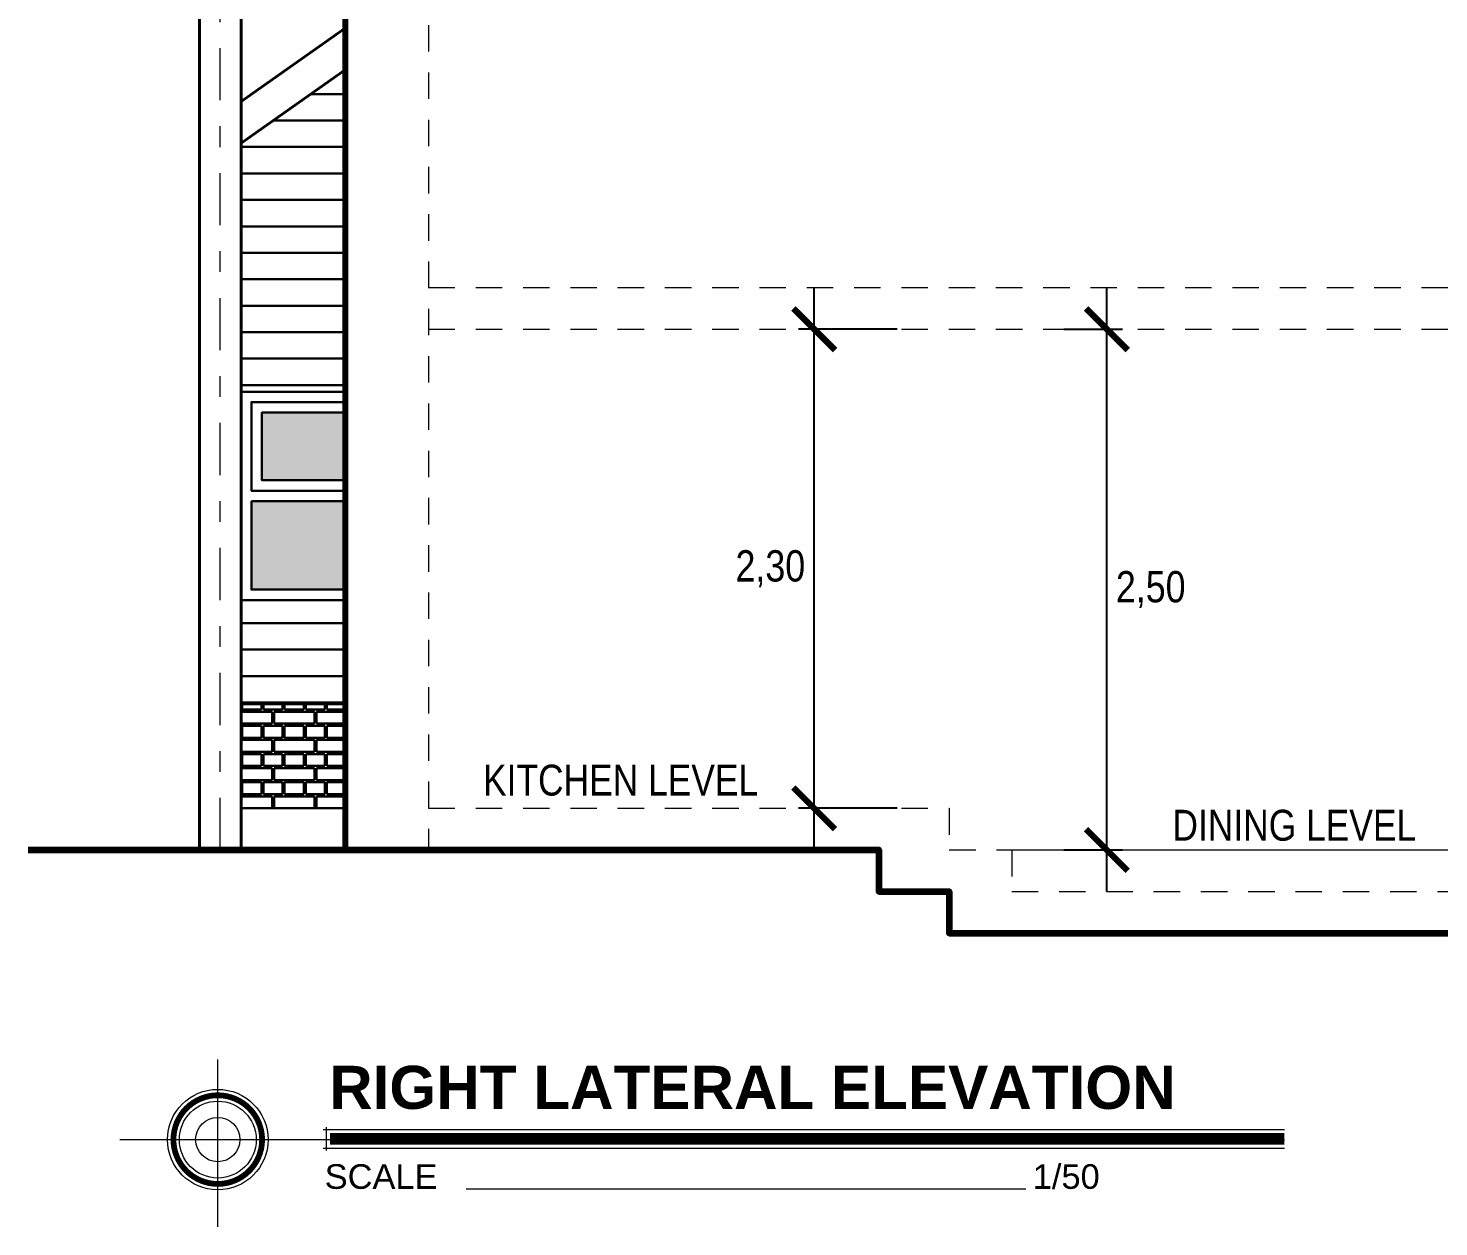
# Model space of a CAD drawing. Header units: millimetres. Extents: x 1119.4 to 1171.3, y 270.1 to 301.5.
# Drawn here: x 1130.37 to 1137.14, y 270.21 to 275.96 of the extents above; entities that cross this region are included whole.
import ezdxf

# ---------------------------------------------------------------- set-up
doc = ezdxf.new("R2010")
doc.units = ezdxf.units.MM
doc.linetypes.add('DASHDOT', pattern=[1, 0.5, -0.25, 0, -0.25])
doc.linetypes.add('TRAZOS2', pattern=[9.524999999999999, 6.349999999999999, -3.174999999999999])
for name, color, linetype, lineweight in [('005', 250, 'Continuous', 5), ('01', 146, 'Continuous', 9), ('03', 116, 'Continuous', 30), ('04', 20, 'Continuous', 40), ('08', 252, 'Continuous', 80), ('1 MARGEN', 254, 'Continuous', 100), ('cotas', 86, 'Continuous', 15), ('ejes', 252, 'DASHDOT', 15), ('seg', 251, 'TRAZOS2', 20)]:
    doc.layers.add(name, color=color, linetype=linetype, lineweight=lineweight)
doc.styles.add('FITO', font='arial.ttf')
doc.styles.get("Standard").update_dxf_attribs({"font": 'ARIALN.TTF'})
doc.dimstyles.new('ISO-25', dxfattribs={"dimtxt": 0.15, "dimasz": 0.2, "dimexe": 0.075, "dimexo": 0.25, "dimgap": 0.05, "dimtad": 2, "dimtih": 1, "dimtoh": 1, "dimzin": 1, "dimtxsty": 'Standard', "dimblk": 'ARCHTICK', "dimcen": 1, "dimdle": 0.2, "dimclrd": 256, "dimclre": 256, "dimazin": 0, "dimtfac": 1, "dimtmove": 0, "dimatfit": 3, "dimldrblk": 'ARCHTICK', "dimfxl": 1, "dimarcsym": 0})

# ---------------------------------------------------------------- blocks, each defined once
blk = doc.blocks.new('_ArchTick')
at = {"color": 0, "linetype": 'ByBlock', "const_width": 0.15}
blk.add_lwpolyline([(-0.5, -0.5), (0.5, 0.5)], dxfattribs=at)
blk = doc.blocks.new('*D8')
at = {"layer": 'cotas', "lineweight": -2, "transparency": 16777216}
for p, q in [((1134.145436138566, 272.0150524880796), (1134.145436138566, 274.7150524880796)), ((1134.543868977028, 274.5150524880796), (1134.070436138566, 274.5150524880796)), ((1134.543868977028, 272.2150524880796), (1134.070436138566, 272.2150524880796))]:
    blk.add_line(p, q, dxfattribs=at)
at = {"layer": 'Defpoints', "color": 0, "transparency": 16777216}
for p in [(1134.145436138566, 274.5150524880796), (1134.793868977028, 274.5150524880796), (1134.793868977028, 272.2150524880796)]:
    blk.add_point(p, dxfattribs=at)
at = {"layer": 'cotas', "lineweight": -2, "transparency": 16777216, "xscale": 0.2, "yscale": 0.2, "zscale": 0.2}
for p, rotation in [((1134.145436138566, 274.5150524880796), 90), ((1134.145436138566, 272.2150524880796), 270)]:
    blk.add_blockref('_ArchTick', p, dxfattribs=dict(at, rotation=rotation))
at = {"layer": 'cotas', "color": 0, "transparency": 16777216, "insert": (1133.934846097639, 273.3650524880798), "char_height": 0.15, "attachment_point": 5}
blk.add_mtext('2,30', dxfattribs=at)
blk = doc.blocks.new('*D9')
at = {"layer": 'cotas', "lineweight": -2, "transparency": 16777216}
for p, q in [((1135.550181635388, 271.8150524880796), (1135.550181635388, 274.7150524880796)), ((1135.34386897703, 274.5150524880796), (1135.625181635388, 274.5150524880796)), ((1135.343868977029, 272.0150524880796), (1135.625181635388, 272.0150524880796))]:
    blk.add_line(p, q, dxfattribs=at)
at = {"layer": 'Defpoints', "color": 0, "transparency": 16777216}
for p in [(1135.09386897703, 274.5150524880796), (1135.550181635388, 274.5150524880796), (1135.093868977029, 272.0150524880796)]:
    blk.add_point(p, dxfattribs=at)
at = {"layer": 'cotas', "lineweight": -2, "transparency": 16777216, "xscale": 0.2, "yscale": 0.2, "zscale": 0.2}
for p, rotation in [((1135.550181635388, 274.5150524880796), 90), ((1135.550181635388, 272.0150524880796), 270)]:
    blk.add_blockref('_ArchTick', p, dxfattribs=dict(at, rotation=rotation))
at = {"layer": 'cotas', "color": 0, "transparency": 16777216, "insert": (1135.760771676315, 273.2650524880798), "char_height": 0.15, "attachment_point": 5}
blk.add_mtext('2,50', dxfattribs=at)

msp = doc.modelspace()

# ---------------------------------------------------------------- hatches: boundary and pattern name
at = {"layer": '01'}
h = msp.add_hatch(color=256, dxfattribs=at)
h.set_gradient(color1=(0, 0, 255), color2=(0, 0, 56), rotation=90.00000000000003, one_color=1, tint=0.1099999994039536)
h.paths.add_polyline_path([(1131.493868977027, 274.1150524880795), (1131.493868977027, 273.7900524880796), (1131.893868977029, 273.7900524880796), (1131.893868977029, 274.1150524880795)])
h.paths.add_polyline_path([(1131.443868977027, 273.6900524880796), (1131.443868977027, 273.2650524880796), (1131.893868977029, 273.2650524880796), (1131.893868977029, 273.6900524880796)])
at = {"layer": '03'}
h = msp.add_hatch(dxfattribs=at)
h.set_pattern_fill('LINE', color=26, scale=0.04, style=0)
h.set_pattern_definition([(180, (1134.793868977029, 272.2150524880796), (0, 0.127), [])])
h.paths.add_polyline_path([(1131.393868977027, 275.4091988295418), (1131.393868977027, 274.2150524880796), (1131.893868977029, 274.2150524880796), (1131.893868977029, 275.760418341738)])
h.paths.add_polyline_path([(1131.393868977027, 273.2150524880796), (1131.393868977028, 272.7150524880795), (1131.893868977029, 272.7150524880795), (1131.893868977029, 273.2150524880796)])
h = msp.add_hatch(dxfattribs=at)
h.set_pattern_fill('AR-BRELM', color=26, scale=0.001, style=0)
h.set_pattern_definition([(180, (1134.793868977029, 272.2150524880796), (0, 0.135484), [0.193675, -0.009525]), (180, (1134.793868977029, 272.2722024880796), (0, 0.135484), [0.193675, -0.009525]), (180, (1134.743068977029, 272.2827942880796), (0, 0.135484), [0.092075, -0.009525]), (180, (1134.743068977029, 272.3399444880796), (0, 0.135484), [0.092075, -0.009525]), (90, (1134.793868977029, 272.2150524880796), (0.2032, 1.244200055483535e-17), [0.05715, -0.0783336]), (90, (1134.803393977029, 272.2150524880796), (0.2032, 1.244200055483535e-17), [0.05715, -0.0783336]), (90, (1134.743068977029, 272.2827942880796), (0.1016, 6.221000277417676e-18), [0.05715, -0.0783336]), (90, (1134.752593977029, 272.2827942880796), (0.1016, 6.221000277417676e-18), [0.05715, -0.0783336])])
h.paths.add_polyline_path([(1131.393868977028, 272.7150524880796), (1131.393868977028, 272.2150524880796), (1131.893868977029, 272.2150524880796), (1131.893868977029, 272.7150524880794)])

# ---------------------------------------------------------------- linework, layer by layer
at = {"layer": '005'}
msp.add_line((1135.093868977029, 272.0150524880794), (1137.893868977029, 272.0150524880794), dxfattribs=at)
at = {"layer": '03'}
for p, q in [((1131.443868977027, 273.7400524880795), (1131.893868977029, 273.7400524880795)), ((1131.443868977027, 273.6900524880796), (1131.893868977029, 273.6900524880796)), ((1131.893868977029, 272.7150524880796), (1131.393868977028, 272.7150524880796)), ((1131.893868977029, 272.2150524880796), (1131.393868977028, 272.2150524880796))]:
    msp.add_line(p, q, dxfattribs=at)
for points in [[(1131.893868977029, 274.2150524880796), (1131.393868977027, 274.2150524880796), (1131.393868977027, 273.2150524880796), (1131.893868977029, 273.2150524880796)], [(1131.893868977029, 274.1650524880795), (1131.443868977027, 274.1650524880795), (1131.443868977027, 273.7400524880795)], [(1131.893868977029, 274.1650524880795), (1131.443868977027, 274.1650524880795), (1131.443868977027, 273.7400524880796), (1131.893868977029, 273.7400524880796)], [(1131.893868977029, 274.1150524880795), (1131.493868977027, 274.1150524880795), (1131.493868977027, 273.7900524880796), (1131.893868977029, 273.7900524880796)], [(1131.443868977027, 273.6900524880796), (1131.443868977027, 273.2650524880796), (1131.893868977029, 273.2650524880796)]]:
    msp.add_lwpolyline(points, dxfattribs=at)
at = {"layer": '04'}
for p, q in [((1131.893868977029, 275.9604183417379), (1131.393868977028, 275.6091988295418)), ((1131.893868977029, 275.7604183417378), (1131.393868977028, 275.4091988295417))]:
    msp.add_line(p, q, dxfattribs=at)
msp.add_lwpolyline([(1131.193868977027, 272.0150524880796), (1131.393868977028, 272.0150524880796), (1131.393868977028, 276.0389549271027), (1131.193868977027, 276.0389549271027)], close=True, dxfattribs=at)
at = {"layer": '08'}
msp.add_lwpolyline([(1131.893868977029, 277.8151396720377), (1131.893868977029, 272.0150524880795), (1134.455402114179, 272.0150524880796), (1134.455402114179, 271.8150524880798), (1134.793868977028, 271.8150524880795), (1134.793868977028, 271.6150524880795), (1139.893868977029, 271.6150524880795), (1139.893868977029, 277.8151396720377)], close=True, dxfattribs=at)
at = {"layer": '1 MARGEN'}
msp.add_lwpolyline([(1130.372391423007, 272.0150524880796), (1134.455402114179, 272.0150524880796), (1134.455402114179, 271.8150524880798), (1134.793868977028, 271.8150524880798), (1134.793868977028, 271.6150524880795), (1141.031951078311, 271.6150524880795)], dxfattribs=at)
at = {"layer": 'cotas', "color": 251, "linetype": 'Continuous'}
for p, q in [((1131.282364121297, 270.2059718673897), (1131.282364121297, 271.0084876139181)), ((1131.788570882719, 270.6725263219591), (1136.402786854841, 270.6725263219592)), ((1131.803924839722, 270.5729732948183), (1131.803924839722, 270.6848940045097)), ((1130.811558327298, 270.6245932723423), (1136.402786854841, 270.6245932723423)), ((1131.788570882719, 270.5838487540507), (1136.402786854841, 270.5838487540507)), ((1132.474038215848, 270.3881905811801), (1135.161681164644, 270.3881905811801))]:
    msp.add_line(p, q, dxfattribs=at)
at = {"layer": 'cotas', "const_width": 0.02771173944}
msp.add_lwpolyline([(1131.282364121297, 270.8374194300447, 1760.380359204241), (1131.282847712171, 270.8374188830605, 1760.380359204241)], format="xyb", dxfattribs=at)
at = {"layer": 'cotas', "const_width": 0.05542347888000001}
msp.add_lwpolyline([(1131.820551883405, 270.6281875392045), (1136.402786854841, 270.6281875392045)], dxfattribs=at)
at = {"layer": 'cotas', "color": 251, "linetype": 'Continuous'}
for radius in [0.24120298008576, 0.1844493377126401, 0.1064130794496]:
    msp.add_circle((1131.282364121297, 270.6245932723423), radius, dxfattribs=at)
at = {"layer": 'ejes', "ltscale": 0.5}
msp.add_line((1131.293868977027, 272.0150524880796), (1131.293868977027, 277.2487049590309), dxfattribs=at)
at = {"layer": 'seg', "ltscale": 0.02}
for p, q in [((1132.293868977029, 277.1101314511987), (1132.293868977029, 272.0150524880796)), ((1132.293868977029, 274.7150524880796), (1139.693868977029, 274.7150524880797)), ((1132.293868977029, 274.5150524880796), (1139.693868977029, 274.5150524880797)), ((1132.293868977029, 272.2150524880796), (1134.793868977028, 272.2150524880796)), ((1134.793868977028, 272.2150524880796), (1134.793868977028, 272.0150524880796)), ((1134.793868977028, 272.0150524880796), (1135.093868977029, 272.0150524880796)), ((1135.093868977029, 272.0150524880796), (1135.09386897703, 271.8150524880796)), ((1135.09386897703, 271.8150524880796), (1139.693868977029, 271.8150524880796))]:
    msp.add_line(p, q, dxfattribs=at)

# ---------------------------------------------------------------- texts
at = {"layer": 'cotas', "style": 'FITO'}
for s, p in [('1/50', (1135.194557873297, 270.3881905811801)), ('SCALE', (1131.795619720319, 270.3881905811801))]:
    msp.add_text(s, height=0.118236754944, dxfattribs=at).set_placement(p)
at = {"layer": 'cotas'}
for s, insert, char_height, width, attachment_point in [('KITCHEN LEVEL', (1133.215988489449, 272.349462121506), 0.1482666223583047, 2.049337642483912, 5), ('DINING LEVEL', (1136.450066576808, 272.1327120775647), 0.1482666223583047, 2.049337642483912, 5), ('{\\fArial|b1|i0|c0|p34;RIGHT LATERAL ELEVATION}', (1131.816966270644, 270.9788953548141), 0.206976, 10.21889305527503, 1)]:
    msp.add_mtext(s, dxfattribs=dict(at, insert=insert, char_height=char_height, width=width, attachment_point=attachment_point))

# ---------------------------------------------------------------- dimensions: what is measured, and where the dimension line sits
for base, p1, p2, picture, middle in [((1134.145436138566, 274.5150524880796), (1134.793868977028, 272.2150524880796), (1134.793868977028, 274.5150524880796), '*D8', (1133.934846097639, 273.3650524880798)), ((1135.550181635388, 274.5150524880796), (1135.093868977029, 272.0150524880796), (1135.09386897703, 274.5150524880796), '*D9', (1135.760771676315, 273.2650524880798))]:
    dim = msp.add_linear_dim(base=base, p1=p1, p2=p2, angle=90, dimstyle='ISO-25', dxfattribs=at)
    dim.commit()
    dim.dimension.update_dxf_attribs({"geometry": picture, "text_midpoint": middle})

doc.saveas('drawing.dxf')
